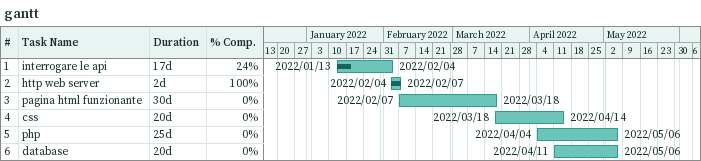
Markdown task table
gantt

| ID | Task | Duration | Start | Finish | % complete |
|---|---|---|---|---|---|
| 1 | interrogare le api | 17d | 2022-01-13 | 2022-02-04 | 24 |
| 2 | http web server | 2d | 2022-02-04 | 2022-02-07 | 100 |
| 3 | pagina html funzionante | 30d | 2022-02-07 | 2022-03-18 | 0 |
| 4 | css | 20d | 2022-03-18 | 2022-04-14 | 0 |
| 5 | php | 25d | 2022-04-04 | 2022-05-06 | 0 |
| 6 | database | 20d | 2022-04-11 | 2022-05-06 | 0 |
